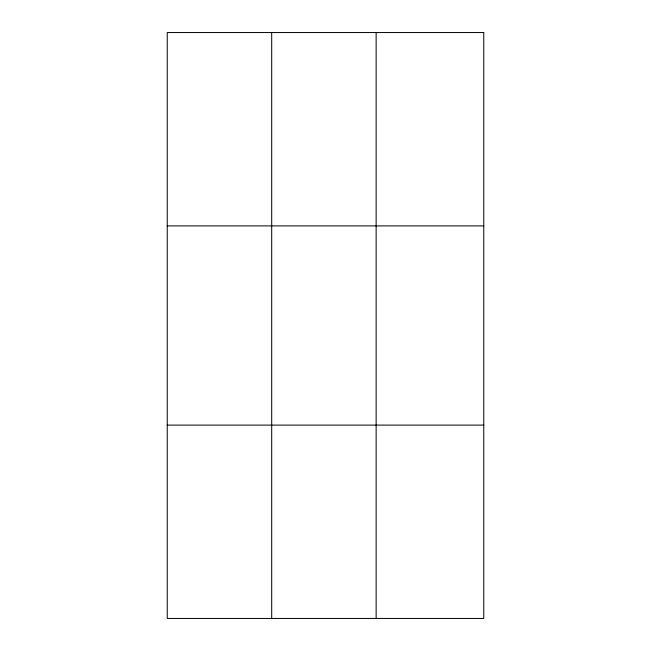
<?xml version="1.0" encoding="UTF-8"?>
<svg xmlns="http://www.w3.org/2000/svg" width="651" height="651" viewBox="0 0 651 651"><rect width="100%" height="100%" fill="white"/><g stroke="black" fill="none" stroke-linecap="round" stroke-linejoin="round"><path stroke-width="0.98" d="M271.695 618.45L271.695 32.55M376.14 618.45L376.14 32.55M167.242 225.897L483.758 225.897M167.242 425.103L483.758 425.103M483.758 32.55L483.758 618.45L167.242 618.45L167.242 32.55L483.758 32.55"/></g></svg>
